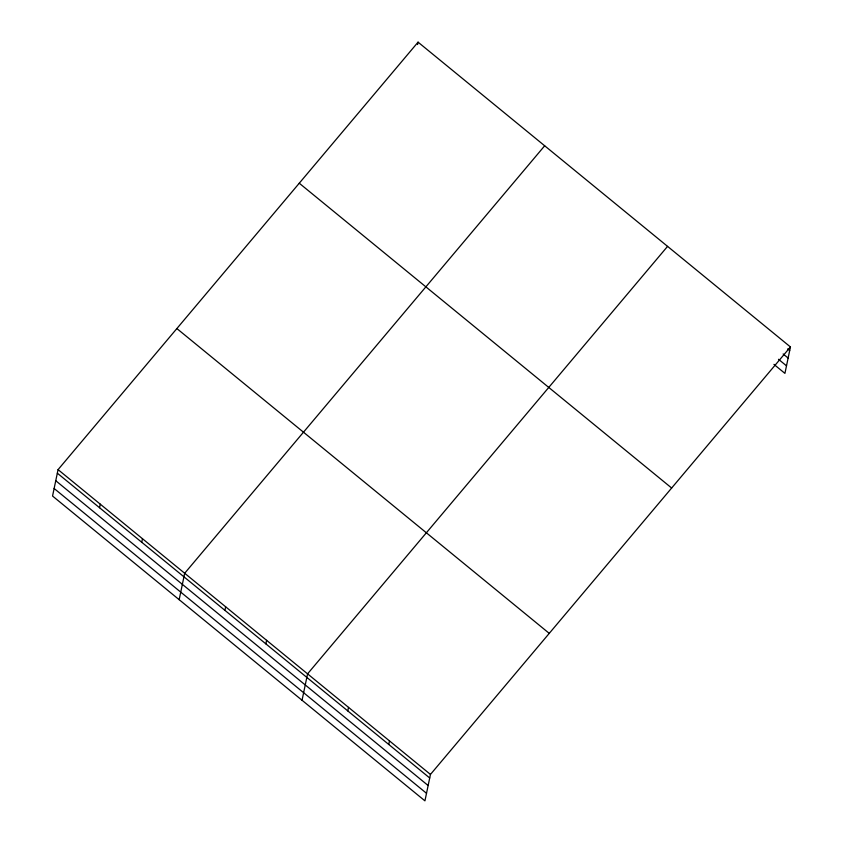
<?xml version="1.0" encoding="UTF-8"?>
<svg xmlns="http://www.w3.org/2000/svg" width="843" height="843" viewBox="0 0 843 843"><rect width="100%" height="100%" fill="white"/><g stroke="black" fill="none" stroke-linecap="round" stroke-linejoin="round"><path stroke-width="1.26" d="M58.072 469.625L52.551 496.042L424.935 800.85L430.457 774.432L790.449 346.958L418.065 42.15L58.072 469.625L430.457 774.432M99.537 507.718L100.275 504.167M141.74 542.26L142.478 538.719M179.159 599.679L184.68 573.261L544.673 145.786M224.902 610.332L225.639 606.791M265.861 643.862L266.609 640.322M417.57 44.51L418.065 42.15M302.047 700.259L307.569 673.852L667.561 246.377M347.79 710.923L348.528 707.382M388.749 744.453L389.487 740.902M790.449 346.958L784.928 373.375L773.937 364.376M787.71 348.865L789.701 350.509M783.136 353.965L788.131 358.054M778.51 359.287L786.508 365.83M299.265 183.216L671.65 488.023M176.872 328.559L549.246 633.367M57.335 473.176L429.709 777.984M55.754 480.721L428.139 785.528M54.131 488.497L426.516 793.305"/></g></svg>
